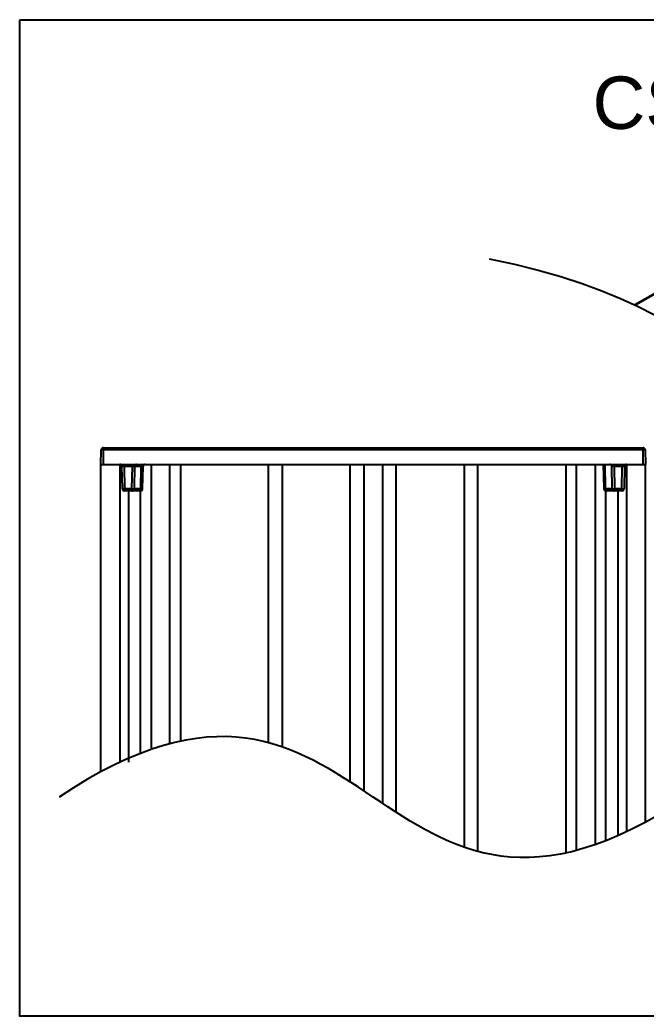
# Model space of a CAD drawing. Extents: x 0 to 7.06, y -4.75 to 0.
# Drawn here: x 0 to 2.99, y -4.753 to 0 of the extents above; entities that cross this region are included whole.
import ezdxf
from ezdxf import colors
from ezdxf.entities.mleader import LeaderData, LeaderLine
from ezdxf.math import Vec2, Vec3

# ---------------------------------------------------------------- set-up
doc = ezdxf.new("R2010")
doc.units = 0
doc.header["$LTSCALE"] = 0.5
doc.header["$MEASUREMENT"] = 0
for name, color, linetype in [('Dimension', 10, 'CONTINUOUS'), ('End Cap', 92, 'CONTINUOUS'), ('FAB DWG', 221, 'CONTINUOUS'), ('Housing', 150, 'CONTINUOUS')]:
    doc.layers.add(name, color=color, linetype=linetype)
doc.layers.add('Text-Unprinted', color=131, linetype='CONTINUOUS', plot=False)
doc.styles.get("Standard").update_dxf_attribs({"font": 'arial.ttf'})

msp = doc.modelspace()

# ---------------------------------------------------------------- linework, layer by layer
at = {"layer": 'Dimension', "transparency": 16777216}
msp.add_open_spline([(2.2408, -1.14), (3.5667, -1.4052), (3.6992, -2.0681), (3.9644, -3.3939), (4.097, -4.0569), (5.4228, -4.322)], degree=3, knots=[0, 0, 0, 0, 1, 1, 2, 2, 2, 2], dxfattribs=at)
msp.add_open_spline([(3.1872, -3.7084), (2.4372, -4.2084), (1.6872, -3.7084), (0.9372, -3.2084), (0.1872, -3.7084)], degree=3, dxfattribs=at)
at = {"layer": 'End Cap', "transparency": 16777216}
for p, q in [((0.3984, -2.0414), (2.976, -2.0414)), ((0.3984, -2.0513), (0.3984, -2.0414)), ((2.976, -2.0414), (2.976, -2.0513)), ((0.3872, -2.1214), (0.3884, -2.0513)), ((0.3984, -2.0513), (0.3972, -2.1214)), ((2.976, -2.0513), (0.3984, -2.0513)), ((2.9772, -2.1214), (2.976, -2.0513)), ((2.986, -2.0513), (2.9872, -2.1214)), ((0.3872, -2.1214), (2.9872, -2.1214)), ((0.4892, -2.2366), (0.4874, -2.1313)), ((0.4974, -2.1313), (0.4974, -2.1214)), ((0.537, -2.1313), (0.4974, -2.1313)), ((0.4974, -2.1313), (0.4992, -2.2366)), ((0.5352, -2.2366), (0.537, -2.1313)), ((0.537, -2.1313), (0.537, -2.1214)), ((0.547, -2.1313), (0.5452, -2.2366)), ((0.548, -2.1313), (0.5461, -2.2366)), ((0.5787, -2.1313), (0.548, -2.1313)), ((0.577, -2.2366), (0.5787, -2.1313)), ((0.5881, -2.1313), (0.5787, -2.1313)), ((0.5862, -2.2366), (0.5881, -2.1313)), ((2.7862, -2.1214), (2.7882, -2.2366)), ((2.7974, -2.2366), (2.7955, -2.1214)), ((2.8283, -2.2366), (2.8264, -2.1271)), ((2.8292, -2.2366), (2.8274, -2.1313)), ((2.8374, -2.1214), (2.8374, -2.1313)), ((2.877, -2.1313), (2.8374, -2.1313)), ((2.8374, -2.1313), (2.8392, -2.2366)), ((2.8752, -2.2366), (2.877, -2.1313)), ((2.877, -2.1214), (2.877, -2.1313)), ((2.887, -2.1313), (2.8852, -2.2366)), ((0.4992, -2.2366), (0.5352, -2.2366)), ((0.4992, -2.2464), (0.4992, -2.2366)), ((0.5352, -2.2464), (0.4992, -2.2464)), ((0.5352, -2.2464), (0.5352, -2.2366)), ((0.5352, -2.2464), (0.5371, -2.2464)), ((0.568, -2.2464), (0.5371, -2.2464)), ((0.5461, -2.2366), (0.577, -2.2366)), ((0.5762, -2.2464), (0.568, -2.2464)), ((0.577, -2.2366), (0.5862, -2.2366)), ((2.7882, -2.2366), (2.7974, -2.2366)), ((2.7974, -2.2366), (2.8283, -2.2366)), ((2.8064, -2.2464), (2.7982, -2.2464)), ((2.8373, -2.2464), (2.8064, -2.2464)), ((2.8373, -2.2464), (2.8392, -2.2464)), ((2.8392, -2.2366), (2.8752, -2.2366)), ((2.8392, -2.2366), (2.8392, -2.2464)), ((2.8752, -2.2464), (2.8392, -2.2464)), ((2.8752, -2.2366), (2.8752, -2.2464))]:
    msp.add_line(p, q, dxfattribs=at)
for centre, radius, start, end in [((0.3984, -2.0514), 0.01, 90, 179), ((2.976, -2.0514), 0.01, 1, 90), ((0.3934, -2.1946), 0.1434, 88.0016, 91.9984), ((2.981, -2.1946), 0.1434, 88.0016, 91.9984), ((0.4774, -2.1314), 0.01, 1, 90), ((0.557, -2.1314), 0.01, 90, 179), ((0.5475, -2.1519), 0.0206, 88.6963, 91.3037), ((0.5575, -2.131), 0.00955, 92.8887, 181.7427), ((0.5883, -2.131), 0.00955, 92.8887, 181.7427), ((0.5981, -2.1314), 0.01, 90, 179), ((2.8174, -2.1314), 0.01, 1, 90), ((2.897, -2.1314), 0.01, 90, 179), ((0.4942, -2.0933), 0.1434, 268.0016, 271.9984), ((0.4992, -2.2364), 0.01, 181, 270), ((0.5402, -2.0933), 0.1434, 268.0016, 271.9984), ((0.5352, -2.2364), 0.01, 270, 359), ((0.5366, -2.2369), 0.00955, 272.8887, 1.7427), ((0.5675, -2.2369), 0.00955, 272.8887, 1.7427), ((0.5762, -2.2364), 0.01, 270, 359), ((2.7982, -2.2364), 0.01, 181, 270), ((2.8069, -2.2369), 0.00955, 178.2573, 267.1113), ((2.8378, -2.2369), 0.00955, 178.2573, 267.1113), ((2.8342, -2.0933), 0.1434, 268.0016, 271.9984), ((2.8392, -2.2364), 0.01, 181, 270), ((2.8802, -2.0933), 0.1434, 268.0016, 271.9984), ((2.8752, -2.2364), 0.01, 270, 359)]:
    msp.add_arc(centre, radius, start, end, dxfattribs=at)
for centre, major_axis, ratio, start_param, end_param in [((0.4974, -2.1314), (0.01, -0.0002), 0.017429, 1.57171, 3.142201), ((0.537, -2.1314), (0.01, 0.0002), 0.017429, 6.282577, 7.853068), ((2.8374, -2.1314), (0.01, -0.0002), 0.017429, 1.57171, 3.142201), ((2.877, -2.1314), (0.01, 0.0002), 0.017429, 6.282577, 7.853068), ((0.5552, -2.2364), (0.01, 0.0002), 0.003864, 3.141458, 3.577723), ((2.8192, -2.2364), (0.01, -0.0002), 0.003864, 5.847055, 6.28332)]:
    msp.add_ellipse(centre, major_axis=major_axis, ratio=ratio, start_param=start_param, end_param=end_param, dxfattribs=at)
at = {"layer": 'Housing', "transparency": 16777216}
for p, q in [((3.9711, -0.7632), (2.9374, -1.3599)), ((3.9761, -0.7637), (2.9406, -1.3614)), ((0.3872, -3.5877), (0.3872, -2.1214)), ((0.4772, -2.1214), (0.4772, -3.5423)), ((0.6266, -2.1214), (0.6266, -3.4811)), ((0.7166, -3.4536), (0.7166, -2.1214)), ((0.7666, -2.1214), (0.7666, -3.4416)), ((1.1872, -3.4491), (1.1872, -2.1214)), ((1.2522, -2.1214), (1.2522, -3.469)), ((1.5772, -3.636), (1.5772, -2.1214)), ((1.6422, -2.1214), (1.6422, -3.6785)), ((1.7322, -2.1214), (1.7322, -3.7384)), ((1.7972, -3.7808), (1.7972, -2.1214)), ((2.1222, -2.1214), (2.1222, -3.9478)), ((2.1872, -3.9678), (2.1872, -2.1214)), ((2.6078, -2.1214), (2.6078, -3.9752)), ((2.6578, -3.9632), (2.6578, -2.1214)), ((2.7478, -2.1214), (2.7478, -3.9357)), ((2.8972, -2.1214), (2.8972, -3.8745)), ((2.9872, -3.8292), (2.9872, -2.1214)), ((0.5182, -2.2464), (0.5182, -3.5423)), ((0.5766, -3.4995), (0.5766, -2.2464)), ((2.7978, -3.9173), (2.7978, -2.2464)), ((2.8562, -2.2464), (2.8562, -3.8931))]:
    msp.add_line(p, q, dxfattribs=at)
at = {"layer": 'Text-Unprinted', "ltscale": 0.5, "transparency": 16777216}
msp.add_lwpolyline([(0, 0), (7.0587, 0), (7.0587, -4.7533), (0, -4.7533)], close=True, dxfattribs=at)

# ---------------------------------------------------------------- leaders
at = {"layer": 'FAB DWG', "transparency": 16777216}
ml = msp.add_multileader_mtext('Standard', dxfattribs=at)
ml.set_content('CS00216', color=256)
ml.set_leader_properties()
ml.build(insert=Vec2(0, 0))
ml.multileader.update_dxf_attribs({"text_right_attachment_type": 2, "dogleg_length": 0.36, "arrow_head_size": 0.25})
ctx = ml.context
ctx.base_point, ctx.char_height, ctx.arrow_head_size, ctx.landing_gap_size, ctx.plane_origin = Vec3(2.6778, -0.3972), 0.25, 0.25, 0.09, Vec3(4.6413, -2.8544)
ctx.right_attachment, ctx.text_align_type = 2, 2
notes = []
notes.append((ctx, [(0, (1, 1, 0), (4.6407, -0.3993), (-1, 0), 0.36, [(0, [(5.2461, -1.0223)], 0, [])])]))
ctx.mtext.insert, ctx.mtext.alignment, ctx.mtext.flow_direction = Vec3(4.1907, -0.27), 3, 5
for ctx, leaders in notes:
    for number, flags, end, landing, length, lines in leaders:
        leader = LeaderData()
        leader.index, (leader.has_last_leader_line, leader.has_dogleg_vector, leader.attachment_direction) = number, flags
        leader.last_leader_point, leader.dogleg_vector, leader.dogleg_length = Vec3(end), Vec3(landing), length
        for number, points, colour, breaks in lines:
            line = LeaderLine()
            line.index, line.vertices, line.color, line.breaks = number, Vec3.list(points), colors.encode_raw_color(colour), breaks
            leader.lines.append(line)
        ctx.leaders.append(leader)

doc.saveas('drawing.dxf')
